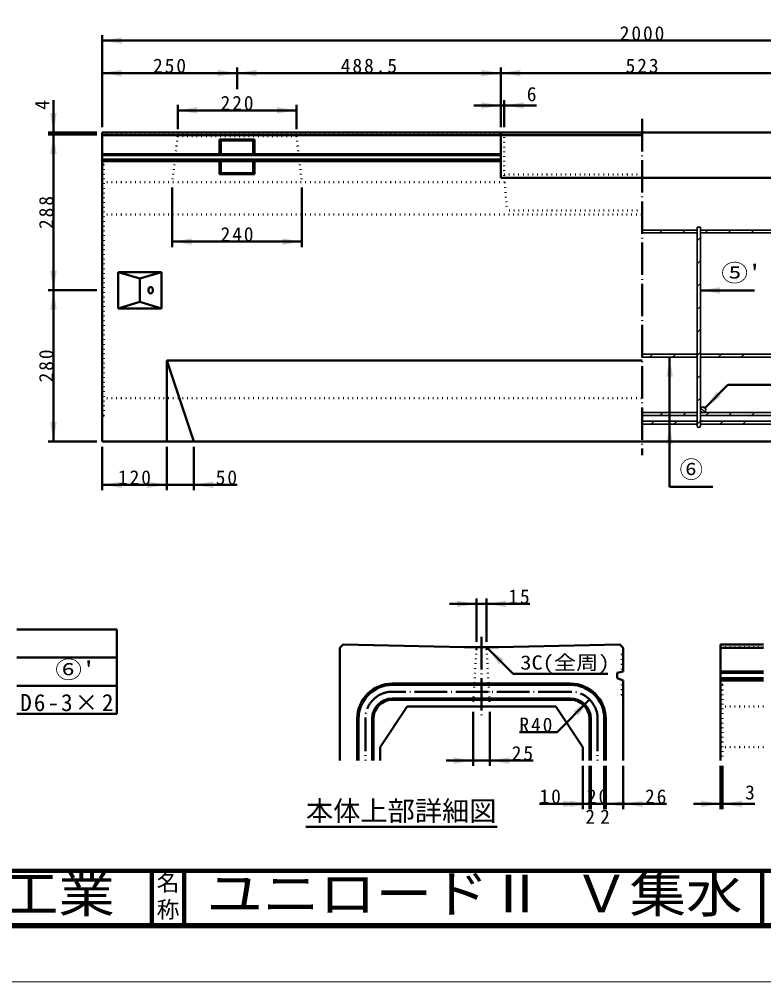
# Model space of a CAD drawing. Units: millimetres, scale not verified. Extents: x -2102 to 2102, y -1485 to 1485.
# Drawn here: x -338 to 1041, y -1485 to 296 of the extents above; entities that cross this region are included whole.
import ezdxf
from ezdxf.enums import TextEntityAlignment as Align

# ---------------------------------------------------------------- set-up
doc = ezdxf.new("R2010")
doc.units = ezdxf.units.MM
doc.header["$LTSCALE"] = 5
doc.linetypes.add('DOTTED', pattern=[1.75, 0.25, -1.5])
doc.linetypes.add('LONG_DASHED_DOTTED', pattern=[15.25, 12, -1.5, 0.25, -1.5])
doc.layers.add('0-0_V-nasSTD', color=7, linetype='Continuous', lineweight=35)
doc.layers.add('0-1_0', color=7, linetype='Continuous', lineweight=50)
doc.styles.add('ＭＳ ゴシック', font='')
doc.styles.get('ＭＳ ゴシック').set_extended_font_data('MS Gothic')

msp = doc.modelspace()

# ---------------------------------------------------------------- linework, layer by layer
at = {"layer": '0-0_V-nasSTD', "lineweight": 50}
for p, q in [((553.814, 86.893), (1076.814, 86.893)), ((553.814, 81.893), (815.314, 81.893)), ((1023.314, -205.381), (923.314, -205.381)), ((866.314, -569.107), (866.314, -329.107)), ((974.276, -380.145), (931.849, -422.572)), ((1918.314, -380.145), (974.276, -380.145)), ((-157.5, -833), (-342.5, -833)), ((-157.5, -885), (-157.5, -833)), ((-342.5, -885), (-157.5, -885)), ((-157.5, -937), (-157.5, -885)), ((-342.5, -937), (-157.5, -937))]:
    msp.add_line(p, q, dxfattribs=at)
at = {"layer": '0-0_V-nasSTD'}
for p, q in [((917.314, -88.607), (917.314, -456.107)), ((917.314, -88.607), (923.314, -88.607)), ((923.314, -88.607), (923.314, -456.107)), ((815.314, -93.607), (917.314, -93.607)), ((815.314, -98.607), (917.314, -98.607)), ((847.452, -98.607), (852.452, -93.607)), ((889.879, -98.607), (894.879, -93.607)), ((923.314, -93.607), (1232.314, -93.607)), ((923.314, -98.607), (1232.314, -98.607)), ((937.305, -93.607), (932.305, -98.607)), ((974.731, -98.607), (979.731, -93.607)), ((1017.158, -98.607), (1022.158, -93.607)), ((923.314, -107.599), (917.314, -113.599)), ((923.314, -150.025), (917.314, -156.025)), ((923.314, -192.452), (917.314, -198.452)), ((923.314, -234.878), (917.314, -240.878)), ((923.314, -277.304), (917.314, -283.304)), ((923.314, -319.731), (917.314, -325.731)), ((815.314, -323.107), (917.314, -323.107)), ((815.314, -329.107), (917.314, -329.107)), ((829.084, -329.107), (835.084, -323.107)), ((871.511, -329.107), (877.511, -323.107)), ((913.937, -329.107), (917.314, -325.731)), ((923.314, -323.107), (1232.314, -323.107)), ((923.314, -329.107), (1232.314, -329.107)), ((956.364, -329.107), (962.364, -323.107)), ((998.79, -329.107), (1004.79, -323.107)), ((923.314, -362.157), (917.314, -368.157)), ((923.314, -404.584), (917.314, -410.584)), ((924.221, -423.235), (931.186, -430.2)), ((929.254, -421.196), (933.224, -425.167)), ((815.314, -431.107), (917.314, -431.107)), ((917.314, -437.107), (815.314, -437.107)), ((848.364, -437.107), (854.364, -431.107)), ((890.79, -437.107), (896.79, -431.107)), ((923.314, -431.107), (1232.314, -431.107)), ((1232.314, -437.107), (923.314, -437.107)), ((933.216, -437.107), (939.216, -431.107)), ((975.643, -437.107), (981.643, -431.107)), ((1018.069, -437.107), (1024.069, -431.107)), ((815.314, -447.107), (917.314, -447.107)), ((815.314, -453.107), (917.314, -453.107)), ((831.864, -453.107), (837.864, -447.107)), ((874.29, -453.107), (880.29, -447.107)), ((916.716, -453.107), (917.314, -452.51)), ((923.314, -447.01), (917.314, -453.01)), ((923.314, -447.107), (1232.314, -447.107)), ((923.314, -453.107), (1232.314, -453.107)), ((959.143, -453.107), (965.143, -447.107)), ((1001.569, -453.107), (1007.569, -447.107))]:
    msp.add_line(p, q, dxfattribs=at)
at = {"layer": '0-0_V-nasSTD', "lineweight": 100}
for p, q in [((-92.5, -1280), (-92.5, -1380)), ((-32.5, -1280), (-32.5, -1380)), ((1037.5, -1280), (1037.5, -1380)), ((-1997.5, -1380), (1997.5, -1380))]:
    msp.add_line(p, q, dxfattribs=at)
at = {"layer": '0-0_V-nasSTD', "lineweight": 18}
for points in [[(-2102.5, -1485), (-2102.5, 1485), (2102.5, 1485), (2102.5, -1485)], [(-2002.5, -1385), (-2002.5, 1385), (2002.5, 1385), (2002.5, -1385)]]:
    msp.add_lwpolyline(points, close=True, dxfattribs=at)
at = {"layer": '0-0_V-nasSTD', "lineweight": 50}
msp.add_lwpolyline([(-342.5, -989), (-157.5, -989), (-157.5, -937)], dxfattribs=at)
at = {"layer": '0-0_V-nasSTD'}
msp.add_circle((928.314, -426.107), 5, dxfattribs=at)
msp.add_arc((920.314, -456.107), 3, 180, 0, dxfattribs=at)
for points in [[(-184.686, 256.893), (-148.686, 250.893), (-148.686, 262.893)], [(-184.686, 196.893), (-148.686, 190.893), (-148.686, 202.893)], [(29.314, 190.893), (29.314, 202.893), (65.314, 196.893)], [(65.314, 196.893), (101.314, 190.893), (101.314, 202.893)], [(517.814, 190.893), (517.814, 202.893), (553.814, 196.893)], [(553.814, 196.893), (589.814, 190.893), (589.814, 202.893)], [(517.814, 130.893), (517.814, 142.893), (553.814, 136.893)], [(559.814, 136.893), (595.814, 130.893), (595.814, 142.893)], [(-44.686, 127.893), (-8.686, 121.893), (-8.686, 133.893)], [(139.314, 121.893), (139.314, 133.893), (175.314, 127.893)], [(-280.686, 122.893), (-274.686, 86.893), (-268.686, 122.893)], [(-280.686, 46.893), (-274.686, 82.893), (-268.686, 46.893)], [(-54.686, -115.107), (-18.686, -121.107), (-18.686, -109.107)], [(149.314, -121.107), (149.314, -109.107), (185.314, -115.107)], [(-280.686, -169.107), (-274.686, -205.107), (-268.686, -169.107)], [(-280.686, -241.107), (-274.686, -205.107), (-268.686, -241.107)], [(923.314, -205.381), (959.314, -211.381), (959.314, -199.381)], [(860.314, -365.107), (866.314, -329.107), (872.314, -365.107)], [(931.849, -422.572), (953.062, -392.873), (961.548, -401.359)], [(-280.686, -449.107), (-274.686, -485.107), (-268.686, -449.107)], [(860.314, -489.107), (866.314, -453.107), (872.314, -489.107)], [(-184.686, -565.107), (-148.686, -571.107), (-148.686, -559.107)], [(-100.686, -571.107), (-100.686, -559.107), (-64.686, -565.107)], [(-14.686, -565.107), (21.314, -571.107), (21.314, -559.107)], [(472.461, -791.624), (472.461, -779.624), (508.461, -785.624)], [(527.211, -785.624), (563.211, -791.624), (563.211, -779.624)], [(529.086, -867.499), (550.299, -897.197), (558.785, -888.712)], [(688.493, -983.982), (696.978, -992.467), (718.191, -962.769)], [(466.211, -1081.624), (466.211, -1069.624), (502.211, -1075.624)], [(533.461, -1075.624), (569.461, -1081.624), (569.461, -1069.624)], [(669.336, -1161.624), (669.336, -1149.624), (705.336, -1155.624)], [(681.836, -1161.624), (681.836, -1149.624), (717.836, -1155.624)], [(747.836, -1155.624), (783.836, -1161.624), (783.836, -1149.624)], [(780.336, -1155.624), (816.336, -1161.624), (816.336, -1149.624)], [(924.336, -1161.624), (924.336, -1149.624), (960.336, -1155.624)], [(964.086, -1155.624), (1000.086, -1161.624), (1000.086, -1149.624)]]:
    msp.add_solid(points, dxfattribs=at)
at = {"layer": '0-1_0'}
for p, q in [((-184.686, 96.893), (-184.686, 266.893)), ((-184.686, 256.893), (1815.314, 256.893)), ((-184.686, 196.893), (65.314, 196.893)), ((65.314, 166.893), (65.314, 206.893)), ((65.314, 196.893), (553.814, 196.893)), ((553.814, 96.893), (553.814, 206.893)), ((553.814, 196.893), (1076.814, 196.893)), ((-274.686, 146.893), (-274.686, 86.893)), ((559.814, 96.893), (559.814, 146.893)), ((-44.686, 92.893), (-44.686, 137.893)), ((-44.686, 127.893), (175.314, 127.893)), ((175.314, 92.893), (175.314, 137.893)), ((503.814, 136.893), (553.814, 136.893)), ((553.814, 136.893), (559.814, 136.893)), ((619.814, 136.893), (559.814, 136.893)), ((-194.686, 86.893), (-284.686, 86.893)), ((-194.686, 82.893), (-284.686, 82.893)), ((-274.686, 82.893), (-274.686, 86.893)), ((-184.686, 86.893), (-184.686, -485.107)), ((-184.686, 86.893), (1815.314, 86.893)), ((-184.686, 81.893), (815.314, 81.893)), ((33.014, 74.193), (97.614, 74.193)), ((33.014, 74.193), (35.314, 71.893)), ((33.014, 74.193), (33.014, 46.908)), ((35.314, 71.893), (95.314, 71.893)), ((35.314, 71.893), (35.314, 46.908)), ((95.314, 71.893), (97.614, 74.193)), ((95.314, 71.893), (95.314, 46.908)), ((97.614, 74.193), (97.614, 46.908)), ((553.814, 86.893), (553.814, 2.893)), ((-184.686, 46.908), (553.814, 46.908)), ((-184.686, 44.893), (553.814, 44.893)), ((-184.686, 36.893), (553.814, 36.893)), ((-184.686, 33.535), (553.814, 33.535)), ((33.014, 33.535), (33.014, 9.593)), ((35.314, 33.535), (35.314, 11.893)), ((95.314, 33.535), (95.314, 11.893)), ((97.614, 33.535), (97.614, 9.593)), ((33.014, 9.593), (35.314, 11.893)), ((33.014, 9.593), (97.614, 9.593)), ((35.314, 11.893), (95.314, 11.893)), ((95.314, 11.893), (97.614, 9.593)), ((553.814, 2.893), (1076.814, 2.893)), ((-54.686, -15.107), (-54.686, -125.107)), ((185.314, -15.107), (185.314, -125.107)), ((-54.686, -115.107), (185.314, -115.107)), ((-154.686, -171.607), (-154.686, -238.607)), ((-154.686, -171.607), (-74.686, -171.607)), ((-74.686, -171.607), (-74.686, -238.607)), ((-114.686, -183.607), (-114.686, -226.607)), ((-194.686, -205.107), (-284.686, -205.107)), ((-154.686, -238.607), (-74.686, -238.607)), ((-64.686, -335.107), (-64.686, -485.107)), ((-64.686, -335.107), (-14.686, -485.107)), ((-64.686, -335.107), (815.314, -335.107)), ((-194.686, -485.107), (-284.686, -485.107)), ((-184.686, -485.107), (1815.314, -485.107)), ((-184.686, -495.107), (-184.686, -575.107)), ((-64.686, -495.107), (-64.686, -575.107)), ((-14.686, -495.107), (-14.686, -575.107)), ((65.314, -565.107), (-14.686, -565.107)), ((866.314, -569.107), (946.314, -569.107)), ((508.461, -855.624), (508.461, -775.624)), ((527.211, -855.624), (527.211, -775.624)), ((458.461, -785.624), (508.461, -785.624)), ((508.461, -785.624), (527.211, -785.624)), ((607.211, -785.624), (527.211, -785.624)), ((255.336, -866.874), (255.336, -1075.624)), ((486.586, -865.624), (549.086, -865.624)), ((529.086, -867.499), (576.797, -915.21)), ((780.336, -910.605), (780.336, -866.874)), ((960.336, -860.624), (1040.336, -860.624)), ((960.336, -860.624), (960.336, -1075.624)), ((960.336, -866.874), (1040.336, -866.874)), ((751.797, -915.21), (576.797, -915.21)), ((769.086, -913.124), (780.336, -910.605)), ((769.086, -923.124), (769.086, -913.124)), ((769.086, -923.124), (780.336, -927.322)), ((960.336, -910.605), (1040.336, -910.605)), ((960.336, -913.124), (1040.336, -913.124)), ((960.336, -923.124), (1040.336, -923.124)), ((682.836, -933.124), (352.836, -933.124)), ((682.836, -935.624), (352.836, -935.624)), ((780.336, -927.322), (780.336, -1075.624)), ((960.336, -927.322), (1040.336, -927.322)), ((682.836, -960.624), (352.836, -960.624)), ((380.336, -975.624), (330.336, -1050.624)), ((682.836, -963.124), (352.836, -963.124)), ((380.336, -975.624), (655.336, -975.624)), ((655.336, -975.624), (705.336, -1050.624)), ((658.087, -1022.873), (718.191, -962.769)), ((502.211, -985.624), (502.211, -1085.624)), ((533.461, -985.624), (533.461, -1085.624)), ((287.836, -998.124), (287.836, -1075.624)), ((290.336, -998.124), (290.336, -1075.624)), ((315.336, -998.124), (315.336, -1075.624)), ((317.836, -998.124), (317.836, -1075.624)), ((717.836, -1075.624), (717.836, -998.124)), ((720.336, -998.124), (720.336, -1075.624)), ((745.336, -998.124), (745.336, -1075.624)), ((747.836, -1075.624), (747.836, -998.124)), ((658.087, -1022.873), (588.087, -1022.873)), ((330.336, -1050.624), (330.336, -1075.624)), ((705.336, -1050.624), (705.336, -1075.624)), ((452.211, -1075.624), (502.211, -1075.624)), ((502.211, -1075.624), (533.461, -1075.624)), ((613.461, -1075.624), (533.461, -1075.624)), ((705.336, -1085.624), (705.336, -1165.624)), ((717.836, -1085.624), (717.836, -1165.624)), ((720.336, -1085.624), (720.336, -1165.624)), ((745.336, -1085.624), (745.336, -1165.624)), ((747.836, -1085.624), (747.836, -1165.624)), ((780.336, -1085.624), (780.336, -1165.624)), ((960.336, -1085.624), (960.336, -1165.624)), ((964.086, -1085.624), (964.086, -1165.624)), ((625.336, -1155.624), (705.336, -1155.624)), ((705.336, -1155.624), (717.836, -1155.624)), ((860.336, -1155.624), (780.336, -1155.624)), ((910.336, -1155.624), (960.336, -1155.624)), ((960.336, -1155.624), (964.086, -1155.624)), ((1024.086, -1155.624), (964.086, -1155.624)), ((192.868, -1198.458), (546.877, -1198.458))]:
    msp.add_line(p, q, dxfattribs=at)
at = {"layer": '0-1_0', "linetype": 'LONG_DASHED_DOTTED'}
for p, q in [((815.314, 111.893), (815.314, -510.107)), ((517.836, -846.874), (517.836, -994.374)), ((682.836, -948.124), (352.836, -948.124)), ((302.836, -998.124), (302.836, -1075.624)), ((732.836, -998.124), (732.836, -1075.624))]:
    msp.add_line(p, q, dxfattribs=at)
at = {"layer": '0-1_0', "linetype": 'DOTTED'}
for p, q in [((-184.686, 82.893), (553.814, 82.893)), ((-44.686, 79.893), (-54.686, -5.107)), ((-44.686, 79.893), (-47.686, 82.893)), ((175.314, 79.893), (185.314, -5.107)), ((559.814, 86.893), (559.814, 2.893)), ((-181.686, 26.893), (-184.686, 28.893)), ((-181.686, -437.107), (-181.686, 26.893)), ((-184.686, 4.893), (-181.686, 6.893)), ((559.814, 8.893), (815.314, 8.893)), ((560.514, 2.893), (565.073, -57.219)), ((-184.686, -5.107), (561.12, -5.107)), ((-184.686, -65.107), (815.314, -65.107)), ((815.314, -57.219), (565.073, -57.219)), ((-184.686, -405.107), (815.314, -405.107)), ((-184.686, -415.107), (-181.686, -417.107)), ((-181.686, -437.107), (-184.686, -439.107)), ((508.461, -869.374), (502.211, -975.624)), ((508.461, -869.374), (504.711, -865.624)), ((508.461, -869.374), (527.211, -869.374)), ((527.211, -869.374), (530.961, -865.624)), ((527.211, -869.374), (533.461, -975.624)), ((960.336, -865.624), (1040.336, -865.624)), ((777.461, -879.374), (780.336, -876.499)), ((777.461, -879.374), (777.461, -911.249)), ((964.086, -935.624), (960.336, -933.124)), ((964.086, -935.624), (964.086, -1075.624)), ((960.336, -963.124), (964.086, -960.624)), ((960.336, -975.624), (1040.336, -975.624)), ((960.336, -1050.624), (1040.336, -1050.624))]:
    msp.add_line(p, q, dxfattribs=at)
at = {"layer": '0-1_0', "lineweight": 100}
msp.add_line((-1997.5, -1280), (1997.5, -1280), dxfattribs=at)
at = {"layer": '0-1_0'}
for points in [[(-274.686, -485.107), (-274.686, -205.107), (-274.686, 82.893)], [(-154.686, -171.607), (-114.686, -183.607), (-74.686, -171.607)], [(-154.686, -238.607), (-114.686, -226.607), (-74.686, -238.607)], [(-184.686, -565.107), (-64.686, -565.107), (-14.686, -565.107)], [(486.586, -865.624), (261.586, -860.624), (255.336, -866.874)], [(549.086, -865.624), (774.086, -860.624), (780.336, -866.874)], [(717.836, -1155.624), (720.336, -1155.624), (745.336, -1155.624), (747.836, -1155.624), (780.336, -1155.624)]]:
    msp.add_lwpolyline(points, dxfattribs=at)
at = {"layer": '0-1_0', "linetype": 'DOTTED'}
for points in [[(-44.686, 79.893), (175.314, 79.893), (178.314, 82.893)], [(777.461, -926.249), (777.461, -954.374), (780.336, -957.249)]]:
    msp.add_lwpolyline(points, dxfattribs=at)
at = {"layer": '0-1_0'}
for centre, radius, start, end in [((352.836, -998.124), 65, 90, 180), ((352.836, -998.124), 62.5, 90, 180), ((682.836, -998.124), 65, 0, 90), ((682.836, -998.124), 62.5, 0, 90), ((352.836, -998.124), 37.5, 90, 180), ((682.836, -998.124), 37.5, 0, 90), ((352.836, -998.124), 35, 90, 180), ((682.836, -998.124), 35, 0, 90)]:
    msp.add_arc(centre, radius, start, end, dxfattribs=at)
at = {"layer": '0-1_0', "linetype": 'LONG_DASHED_DOTTED'}
for centre, start, end in [((352.836, -998.124), 90, 180), ((682.836, -998.124), 0, 90)]:
    msp.add_arc(centre, 50, start, end, dxfattribs=at)
at = {"layer": '0-1_0'}
msp.add_ellipse((-94.686, -205.107), major_axis=(0, 6), ratio=0.707107, dxfattribs=at)

# ---------------------------------------------------------------- texts
at = {"layer": '0-0_V-nasSTD', "style": 'ＭＳ ゴシック'}
for s, height, p in [('6', 26.39, (601.814, 136.893)), ('⑥', 31.67, (884.714, -562.107)), ('3', 26.39, (1006.086, -1155.624)), ('本体上部詳細図', 36.95, (192.868, -1198.458)), ('2', 26.39, (710.086, -1200.624)), ('2', 26.39, (737.586, -1200.624)), ('名', 30.79, (-83.518, -1326.001)), ('称', 30.79, (-83.524, -1375.99))]:
    msp.add_text(s, height=height, dxfattribs=at).set_placement(p, align=Align.BOTTOM_LEFT)
msp.add_text('4', height=26.39, rotation=90, dxfattribs=at).set_placement((-274.686, 128.893), align=Align.BOTTOM_LEFT)
for s, height, width, p in [("⑤'", 31.67, 1.15, (961.714, -198.381)), ("⑥'", 31.67, 1.15, (-271.6, -932.6)), ('3C(全周)', 26.39, 1.15, (589.797, -915.21)), ('株式会社船生コンクリート工業', 69.65, 1.1, (-1624.221, -1377.45)), ('ユニロードⅡ Ｖ集水', 69.65, 1.1, (8.5, -1377.53))]:
    msp.add_text(s, height=height, dxfattribs=dict(at, width=width)).set_placement(p, align=Align.BOTTOM_LEFT)
at = {"layer": '0-0_V-nasSTD', "attachment_point": 7, "style": 'ＭＳ ゴシック'}
for s, insert, char_height in [('\\T1.2;2000', (773.914, 256.893), 26.39), ('\\T1.2;250', (-90.286, 196.893), 26.39), ('\\T1.2;488.5', (257.364, 196.893), 26.39), ('\\T1.2;523', (784.714, 196.893), 26.39), ('\\T1.2;220', (34.714, 127.893), 26.39), ('\\T1.2;240', (34.714, -115.107), 26.39), ('\\T1.2;120', (-155.286, -565.107), 26.39), ('\\T1.2;50', (25.714, -565.11), 26.39), ('\\T1.2;15', (567.611, -785.624), 26.39), ('\\T1.17;D6-3×2', (-336.4, -984.6), 31.67), ('\\T1.2;R40', (588.087, -1022.873), 26.39), ('\\T1.2;25', (573.861, -1075.624), 26.39), ('\\T1.2;10', (625.336, -1155.624), 26.39), ('\\T1.2;20', (713.036, -1155.624), 26.39), ('\\T1.2;26', (820.736, -1155.624), 26.39)]:
    msp.add_mtext(s, dxfattribs=dict(at, insert=insert, char_height=char_height))
at = {"layer": '0-0_V-nasSTD', "char_height": 26.39, "attachment_point": 7, "rotation": 90, "style": 'ＭＳ ゴシック'}
for s, insert in [('\\T1.2;288', (-274.686, -91.707)), ('\\T1.2;280', (-274.686, -375.707))]:
    msp.add_mtext(s, dxfattribs=dict(at, insert=insert))

doc.saveas('drawing.dxf')
